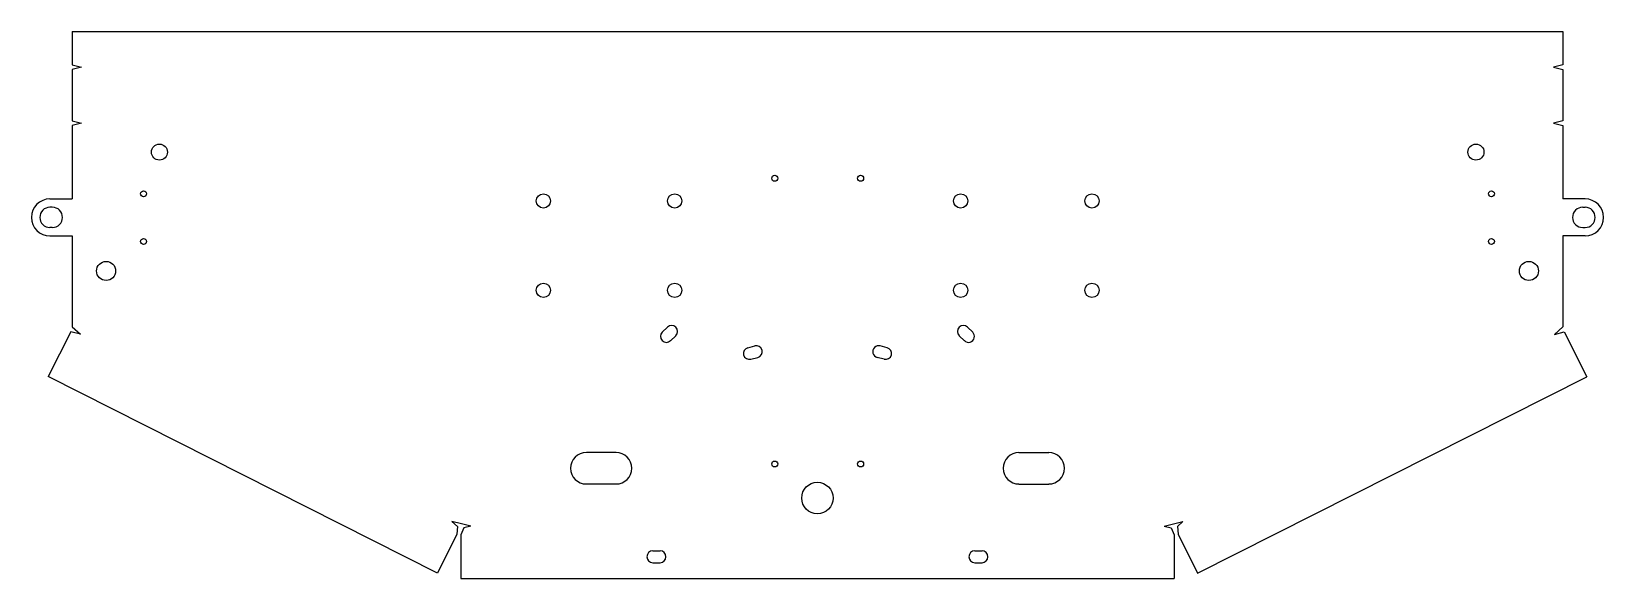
# Model space of a CAD drawing. Extents: x 2877 to 4196, y 216 to 675.
import ezdxf

# ---------------------------------------------------------------- set-up
doc = ezdxf.new("R2010")
doc.units = 0
doc.layers.get('0').update_dxf_attribs({"linetype": 'CONTINUOUS'})

msp = doc.modelspace()

# ---------------------------------------------------------------- linework, layer by layer
for p, q in [((2911.4, 675.1), (2911.4, 647.1)), ((2911.4, 675.1), (4161.7, 675.1)), ((4161.7, 675.1), (4161.7, 647.1)), ((2911.4, 647.1), (2919.4, 645.1)), ((4161.7, 647.1), (4153.7, 645.1)), ((2919.4, 645.1), (2911.4, 643.1)), ((2911.4, 643.1), (2911.4, 600)), ((4153.7, 645.1), (4161.7, 643.1)), ((4161.7, 643.1), (4161.7, 600)), ((2911.4, 600), (2919.4, 598)), ((2919.4, 598), (2911.4, 596)), ((2911.4, 596), (2911.4, 534.5)), ((4161.7, 600), (4153.7, 598)), ((4153.7, 598), (4161.7, 596)), ((4161.7, 596), (4161.7, 534.5)), ((2892.9, 534.5), (2911.4, 534.5)), ((2894.9, 527.5), (2892.9, 527.5)), ((4180.2, 534.5), (4161.7, 534.5)), ((4178.2, 527.5), (4180.2, 527.5)), ((2894.9, 510.5), (2892.9, 510.5)), ((2892.9, 503.5), (2911.4, 503.5)), ((2911.4, 503.5), (2911.4, 427.1)), ((4161.7, 503.5), (4161.7, 427.1)), ((4180.2, 503.5), (4161.7, 503.5)), ((4178.2, 510.5), (4180.2, 510.5)), ((2910.5, 422.8), (2891.5, 385.3)), ((2918.5, 421), (2910.5, 422.8)), ((2911.4, 427.1), (2918.5, 421)), ((3406.4, 422.7), (3410.7, 426.9)), ((3666.7, 422.7), (3662.4, 426.9)), ((4161.7, 427.1), (4154.6, 420.8)), ((4154.6, 420.8), (4162.6, 422.8)), ((4162.6, 422.8), (4181.6, 385.1)), ((3413.4, 415.5), (3417.7, 419.7)), ((3478.1, 409.6), (3483.9, 411.2)), ((3595, 409.6), (3589.2, 411.2)), ((3659.7, 415.5), (3655.4, 419.7)), ((3480.7, 400), (3486.5, 401.5)), ((3592.4, 400), (3586.6, 401.5)), ((3217.8, 220.4), (2891.5, 385.3)), ((3855.3, 220.3), (4181.6, 385.1)), ((3367.7, 321.6), (3342.7, 321.6)), ((3705.4, 321.6), (3730.4, 321.6)), ((3367.7, 295.1), (3342.7, 295.1)), ((3705.4, 295.1), (3730.4, 295.1)), ((3234.2, 253.2), (3217.8, 220.4)), ((3238.1, 261.7), (3230, 263.6)), ((3230, 263.6), (3234.7, 259.5)), ((3234.7, 259.5), (3234.2, 253.2)), ((3239.9, 258.3), (3237.5, 252.5)), ((3237.5, 252.5), (3237.5, 215.8)), ((3245.8, 259.8), (3238.1, 261.7)), ((3245.8, 259.8), (3239.9, 258.3)), ((3827.3, 259.8), (3835, 261.7)), ((3827.3, 259.8), (3833.2, 258.3)), ((3833.2, 258.3), (3835.6, 252.5)), ((3835, 261.7), (3843, 263.6)), ((3835.6, 252.5), (3835.6, 215.8)), ((3843, 263.6), (3838.4, 259.5)), ((3838.4, 259.5), (3838.9, 253.2)), ((3838.9, 253.2), (3855.3, 220.3)), ((3398.5, 239.1), (3404.5, 239.1)), ((3668.5, 239.1), (3674.5, 239.1)), ((3398.5, 229.1), (3404.5, 229.1)), ((3668.5, 229.1), (3674.5, 229.1)), ((3237.5, 215.8), (3835.6, 215.8))]:
    msp.add_line(p, q)
for centre, radius in [((2984.7, 573.8), 6.75), ((4088.7, 573.8), 6.75), ((3500.7, 551.8), 2.5), ((3572.7, 551.8), 2.5), ((2971.4, 538.8), 2.5), ((4101.7, 538.8), 2.5), ((3306.7, 532.8), 6), ((3416.8, 532.8), 6), ((3656.6, 532.8), 6), ((3766.7, 532.8), 6), ((2971.4, 498.8), 2.5), ((4101.7, 498.8), 2.5), ((2940, 474), 8), ((4133.1, 474), 8), ((3306.7, 457.8), 6), ((3416.8, 457.8), 6), ((3656.6, 457.8), 6), ((3766.7, 457.8), 6), ((3500.7, 312), 2.5), ((3572.7, 312), 2.5), ((3536.5, 283.4), 13.2)]:
    msp.add_circle(centre, radius)
for centre, radius, start, end in [((2892.9, 519), 15.5, 90, 270), ((2892.9, 519), 8.5, 90, 270), ((2894.9, 519), 8.5, 270, 90), ((4178.2, 519), 8.5, 90, 270), ((4180.2, 519), 15.5, 270, 90), ((4180.2, 519), 8.5, 270, 90), ((3409.9, 419.1), 5, 134.1862, 314.1862), ((3414.2, 423.3), 5, 314.1862, 134.1862), ((3658.9, 423.3), 5, 45.8138, 225.8138), ((3663.2, 419.1), 5, 225.8138, 45.8138), ((3479.4, 404.8), 5, 104.9141, 284.9141), ((3485.2, 406.3), 5, 284.9141, 104.9141), ((3587.9, 406.3), 5, 75.0859, 255.0859), ((3593.7, 404.8), 5, 255.0859, 75.0859), ((3342.7, 308.4), 13.2, 90, 270), ((3367.7, 308.4), 13.2, 270, 90), ((3705.4, 308.4), 13.2, 90, 270), ((3730.4, 308.4), 13.2, 270, 90), ((3398.5, 234.1), 5, 90, 270), ((3404.5, 234.1), 5, 270, 90), ((3668.5, 234.1), 5, 90, 270), ((3674.5, 234.1), 5, 270, 90)]:
    msp.add_arc(centre, radius, start, end)

doc.saveas('drawing.dxf')
